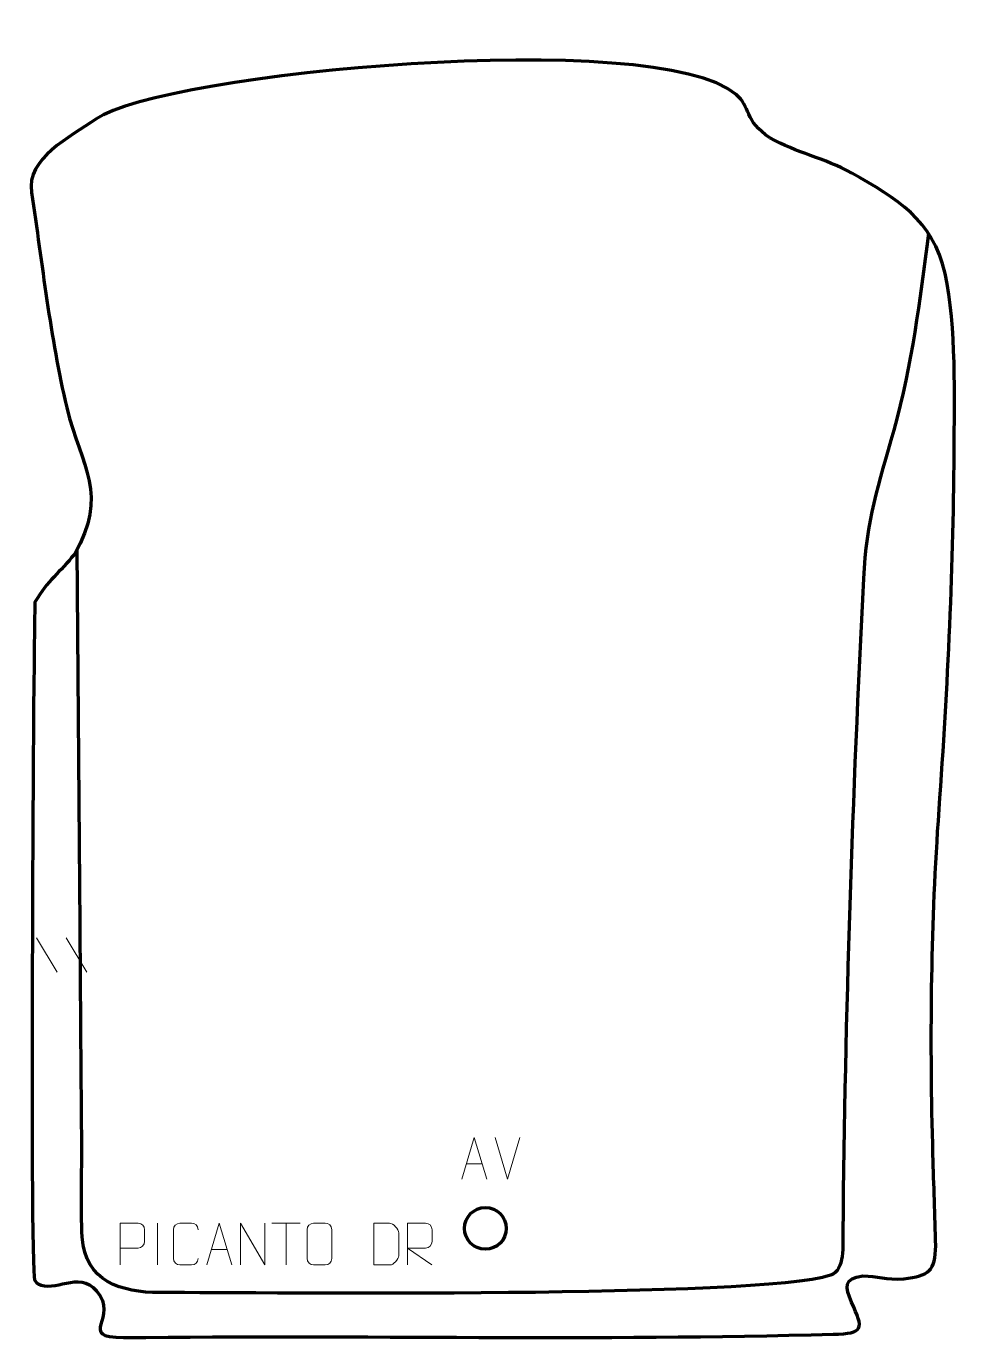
# Model space of a CAD drawing. Header units: millimetres. Extents: x -493 to 63, y -56 to 730.
import ezdxf

# ---------------------------------------------------------------- set-up
doc = ezdxf.new("R2010")
doc.units = ezdxf.units.MM
doc.header["$MEASUREMENT"] = 0
doc.layers.add('layer 2', color=7, linetype='Continuous')
doc.layers.add('layer 3', color=7, linetype='Continuous')

msp = doc.modelspace()

# ---------------------------------------------------------------- linework, layer by layer
at = {"layer": 'layer 2', "color": 142, "lineweight": 200}
msp.add_ellipse((-218.5705, 11.1418), major_axis=(0, 12.5), ratio=1, dxfattribs=at)
at = {"layer": 'layer 2', "color": 140, "lineweight": 158}
msp.add_open_spline([(46.5759, 606.366), (40.9322, 565.1672), (37.1408, 529.2728), (25.7828, 488.8001), (25.7828, 488.8001), (16.6551, 456.275), (9.3438, 434.3763), (7.6065, 399.8979), (7.6065, 399.8979), (1.0333, 269.4213), (-3.3804, 139.8641), (-4.7047, 9.2488), (-4.7047, 9.2488), (-4.7795, 1.8771), (-3.3494, -14.2344), (-11.9676, -16.9378), (-11.9676, -16.9378), (-56.1408, -30.7938), (-348.1935, -27.2643), (-413.4005, -27.2557), (-413.4005, -27.2557), (-436.2876, -27.2526), (-458.1873, -20.6844), (-459.7642, 5.8976), (-459.7642, 5.8976), (-460.8451, 24.1187), (-459.9206, 44.6237), (-460.0552, 63.138), (-460.0552, 63.138), (-460.5268, 114.3306), (-460.8813, 165.5297), (-461.1938, 216.7238), (-461.1938, 216.7238), (-461.1938, 216.7238), (-462.8526, 417.3955), (-462.8526, 417.3955)], degree=3, knots=[0, 0, 0, 0, 0.1, 0.1, 0.1, 0.1, 0.2, 0.2, 0.2, 0.2, 0.3, 0.3, 0.3, 0.3, 0.4, 0.4, 0.4, 0.4, 0.5, 0.5, 0.5, 0.5, 0.6, 0.6, 0.6, 0.6, 0.7, 0.7, 0.7, 0.7, 0.8, 0.8, 0.8, 0.8, 1, 1, 1, 1], dxfattribs=at)
at = {"layer": 'layer 2', "color": 250, "lineweight": 9}
for points in [[(-487.1192, 185.0369), (-487.1192, 185.0369), (-474.7549, 164.4926), (-474.7549, 164.4926)], [(-469.3893, 185.0369), (-469.3893, 185.0369), (-457.025, 164.4926), (-457.025, 164.4926)], [(-205.2844, 40.5796), (-205.2844, 40.5796), (-212.6062, 65.5332), (-212.6062, 65.5332)], [(-197.9625, 65.5332), (-197.9625, 65.5332), (-205.2843, 40.5796), (-205.2843, 40.5796)], [(-229.9213, 49.8363), (-229.9213, 49.8363), (-220.4256, 49.8363), (-220.4256, 49.8363)], [(-414.827, 14.2554), (-414.827, 14.2554), (-414.827, -10.7187), (-414.827, -10.7187)], [(-346.3206, 14.2216), (-346.3206, 14.2216), (-329.3334, 14.2216), (-329.3334, 14.2216)], [(-337.8268, -10.7084), (-337.8268, -10.7084), (-337.8268, 14.2451), (-337.8268, 14.2451)], [(-382.5749, -1.459), (-382.5749, -1.459), (-373.0792, -1.459), (-373.0792, -1.459)]]:
    msp.add_open_spline(points, degree=3, dxfattribs=at)
for points, knots in [([(-232.6439, 40.5869), (-232.6439, 40.5869), (-225.2729, 65.5404), (-225.2729, 65.5404), (-225.2729, 65.5404), (-225.2729, 65.5404), (-217.703, 40.5869), (-217.703, 40.5869)], [0, 0, 0, 0, 0.33333333, 0.33333333, 0.33333333, 0.33333333, 1, 1, 1, 1]), ([(-437.1591, -10.7085), (-437.1591, -10.7085), (-437.1591, 14.2451), (-437.1591, 14.2451), (-437.1591, 14.2451), (-433.5641, 14.2451), (-429.9688, 14.2451), (-426.3734, 14.2451), (-426.3734, 14.2451), (-424.0482, 14.2072), (-422.4908, 12.7171), (-422.495, 10.351), (-422.495, 10.351), (-422.4954, 8.3153), (-422.4954, 5.256), (-422.495, 3.22), (-422.495, 3.22), (-422.5015, 1.3446), (-424.3137, -0.5973), (-426.3233, -0.6164), (-426.3233, -0.6164), (-426.3233, -0.6164), (-437.1591, -0.6164), (-437.1591, -0.6164)], [0, 0, 0, 0, 0.14285714, 0.14285714, 0.14285714, 0.14285714, 0.28571429, 0.28571429, 0.28571429, 0.28571429, 0.42857143, 0.42857143, 0.42857143, 0.42857143, 0.57142857, 0.57142857, 0.57142857, 0.57142857, 0.71428571, 0.71428571, 0.71428571, 0.71428571, 1, 1, 1, 1]), ([(-390.404, -6.8907), (-390.5438, -9.2141), (-392.221, -10.6937), (-394.3687, -10.7045), (-394.3687, -10.7045), (-396.7006, -10.7041), (-399.0325, -10.7041), (-401.364, -10.7045), (-401.364, -10.7045), (-403.289, -10.8099), (-405.2611, -8.9254), (-405.2499, -6.9081), (-405.2499, -6.9081), (-405.2495, -1.138), (-405.2495, 4.6317), (-405.2499, 10.401), (-405.2499, 10.401), (-405.2457, 12.5391), (-403.499, 14.2583), (-401.3466, 14.2448), (-401.3466, 14.2448), (-399.0209, 14.2448), (-396.6948, 14.2448), (-394.3687, 14.2448), (-394.3687, 14.2448), (-392.4221, 14.2803), (-390.4307, 12.7888), (-390.404, 10.3512)], [0, 0, 0, 0, 0.125, 0.125, 0.125, 0.125, 0.25, 0.25, 0.25, 0.25, 0.375, 0.375, 0.375, 0.375, 0.5, 0.5, 0.5, 0.5, 0.625, 0.625, 0.625, 0.625, 0.75, 0.75, 0.75, 0.75, 1, 1, 1, 1]), ([(-385.2975, -10.7084), (-385.2975, -10.7084), (-377.9265, 14.2451), (-377.9265, 14.2451), (-377.9265, 14.2451), (-377.9265, 14.2451), (-370.3566, -10.7084), (-370.3566, -10.7084)], [0, 0, 0, 0, 0.33333333, 0.33333333, 0.33333333, 0.33333333, 1, 1, 1, 1]), ([(-365.1544, -10.7084), (-365.1544, -10.7084), (-365.1544, 14.2451), (-365.1544, 14.2451), (-365.1544, 14.2451), (-365.1544, 14.2451), (-350.4996, -10.7084), (-350.4996, -10.7084), (-350.4996, -10.7084), (-350.4996, -10.7084), (-350.4996, 14.2451), (-350.4996, 14.2451)], [0, 0, 0, 0, 0.25, 0.25, 0.25, 0.25, 0.5, 0.5, 0.5, 0.5, 1, 1, 1, 1]), ([(-321.3466, 14.2448), (-319.0209, 14.2448), (-316.6948, 14.2448), (-314.3687, 14.2448), (-314.3687, 14.2448), (-312.4221, 14.2804), (-310.4307, 12.7888), (-310.404, 10.3512), (-310.404, 10.3512), (-310.4044, 4.6043), (-310.4044, -1.143), (-310.404, -6.8907), (-310.404, -6.8907), (-310.5438, -9.2141), (-312.221, -10.6937), (-314.3687, -10.7045), (-314.3687, -10.7045), (-316.7006, -10.7041), (-319.0325, -10.7041), (-321.364, -10.7045), (-321.364, -10.7045), (-323.289, -10.8099), (-325.2611, -8.9254), (-325.2499, -6.9081), (-325.2499, -6.9081), (-325.2496, -1.138), (-325.2496, 4.6317), (-325.2499, 10.401), (-325.2499, 10.401), (-325.2457, 12.5391), (-323.499, 14.2583), (-321.3466, 14.2448)], [0, 0, 0, 0, 0.11111111, 0.11111111, 0.11111111, 0.11111111, 0.22222222, 0.22222222, 0.22222222, 0.22222222, 0.33333333, 0.33333333, 0.33333333, 0.33333333, 0.44444444, 0.44444444, 0.44444444, 0.44444444, 0.55555556, 0.55555556, 0.55555556, 0.55555556, 0.66666667, 0.66666667, 0.66666667, 0.66666667, 0.77777778, 0.77777778, 0.77777778, 0.77777778, 1, 1, 1, 1]), ([(-285.2193, -10.6803), (-282.8875, -10.6799), (-277.9373, -10.7039), (-275.6058, -10.7042), (-275.6058, -10.7042), (-273.6808, -10.8096), (-270.3622, -7.268), (-270.3734, -5.2507), (-270.3734, -5.2507), (-270.3738, 0.5194), (-270.3738, 2.6891), (-270.3734, 8.4584), (-270.3734, 8.4584), (-270.3777, 10.5965), (-273.7522, 14.2566), (-275.9046, 14.2431), (-275.9046, 14.2431), (-278.2303, 14.2431), (-282.9546, 14.2431), (-285.2807, 14.2431), (-285.2807, 14.2431), (-285.2803, 8.4962), (-285.219, -4.933), (-285.2193, -10.6803)], [0, 0, 0, 0, 0.14285714, 0.14285714, 0.14285714, 0.14285714, 0.28571429, 0.28571429, 0.28571429, 0.28571429, 0.42857143, 0.42857143, 0.42857143, 0.42857143, 0.57142857, 0.57142857, 0.57142857, 0.57142857, 0.71428571, 0.71428571, 0.71428571, 0.71428571, 1, 1, 1, 1]), ([(-265.1591, -10.7084), (-265.1591, -10.7084), (-265.1591, 14.2451), (-265.1591, 14.2451), (-265.1591, 14.2451), (-261.5643, 14.2451), (-257.9688, 14.2451), (-254.3736, 14.2451), (-254.3736, 14.2451), (-252.0483, 14.2074), (-250.491, 12.7174), (-250.4951, 10.351), (-250.4951, 10.351), (-250.4955, 8.3155), (-250.4955, 5.2561), (-250.4951, 3.2201), (-250.4951, 3.2201), (-250.5016, 1.3446), (-252.3139, -0.5972), (-254.3234, -0.6163), (-254.3234, -0.6163), (-254.3234, -0.6163), (-265.1591, -0.6163), (-265.1591, -0.6163), (-265.1591, -0.6163), (-265.1591, -0.6163), (-250.5044, -10.7084), (-250.5044, -10.7084)], [0, 0, 0, 0, 0.125, 0.125, 0.125, 0.125, 0.25, 0.25, 0.25, 0.25, 0.375, 0.375, 0.375, 0.375, 0.5, 0.5, 0.5, 0.5, 0.625, 0.625, 0.625, 0.625, 0.75, 0.75, 0.75, 0.75, 1, 1, 1, 1])]:
    msp.add_open_spline(points, degree=3, knots=knots, dxfattribs=at)
at = {"layer": 'layer 3', "color": 242, "lineweight": 158}
msp.add_open_spline([(-48.2603, 663.6342), (-32.394, 654.5374), (-15.574, 651.5881), (0.7335, 642.5134), (0.7335, 642.5134), (27.7068, 627.1411), (49.0694, 614.8714), (56.4914, 582.4681), (56.4914, 582.4681), (63.4643, 550.3342), (62.0191, 508.4963), (61.9184, 475.2032), (61.9184, 475.2032), (61.4796, 401.1034), (57.7683, 328.8583), (52.4684, 254.9937), (52.4684, 254.9937), (47.973, 187.591), (47.3601, 122.6791), (49.2595, 55.1992), (49.2595, 55.1992), (49.7632, 37.0743), (50.5058, 18.8274), (50.9008, 0.7253), (50.9008, 0.7253), (50.7471, -14.3273), (46.9144, -17.2524), (31.7452, -18.9692), (31.7452, -18.9692), (21.1091, -19.9242), (16.0683, -17.2186), (7.2418, -17.304), (7.2418, -17.304), (-3.9663, -18.5421), (-3.5687, -23.9963), (0.5967, -33.0964), (0.5967, -33.0964), (7.9742, -49.2136), (8.1009, -51.6795), (-10.4516, -52.1881), (-10.4516, -52.1881), (-151.7027, -56.0606), (-293.0925, -52.5948), (-435.0055, -54.1998), (-435.0055, -54.1998), (-463.7536, -53.9113), (-437.1321, -42.4603), (-451.2515, -26.1652), (-451.2515, -26.1652), (-462.0079, -13.7515), (-476.7413, -27.6791), (-486.1856, -22.0326), (-486.1856, -22.0326), (-487.1502, -21.4559), (-487.8488, -20.5774), (-488.3477, -19.5083), (-488.3477, -19.5083), (-491.2721, -13.2425), (-488.8604, 384.342), (-488.0739, 385.8764), (-488.0739, 385.8764), (-480.3262, 399.1224), (-473.1979, 403.5594), (-464.5036, 414.4144), (-464.5036, 414.4144), (-443.847, 450.4116), (-460.1955, 466.3669), (-469.0435, 502.2127), (-469.0435, 502.2127), (-479.0596, 544.5759), (-483.6291, 588.0212), (-490.1694, 631.0257), (-490.1694, 631.0257), (-493.2609, 651.3534), (-467.6118, 663.8083), (-451.6391, 674.8189), (-451.6391, 674.8189), (-411.4185, 702.5448), (-116.6117, 730.3774), (-68.4662, 689.6277), (-68.4662, 689.6277), (-59.9721, 682.4387), (-63.6288, 673.7391), (-48.2603, 663.6342)], degree=3, knots=[0, 0, 0, 0, 0.04545455, 0.04545455, 0.04545455, 0.04545455, 0.09090909, 0.09090909, 0.09090909, 0.09090909, 0.13636364, 0.13636364, 0.13636364, 0.13636364, 0.18181818, 0.18181818, 0.18181818, 0.18181818, 0.22727273, 0.22727273, 0.22727273, 0.22727273, 0.27272727, 0.27272727, 0.27272727, 0.27272727, 0.31818182, 0.31818182, 0.31818182, 0.31818182, 0.36363636, 0.36363636, 0.36363636, 0.36363636, 0.40909091, 0.40909091, 0.40909091, 0.40909091, 0.45454545, 0.45454545, 0.45454545, 0.45454545, 0.5, 0.5, 0.5, 0.5, 0.54545455, 0.54545455, 0.54545455, 0.54545455, 0.59090909, 0.59090909, 0.59090909, 0.59090909, 0.63636364, 0.63636364, 0.63636364, 0.63636364, 0.68181818, 0.68181818, 0.68181818, 0.68181818, 0.72727273, 0.72727273, 0.72727273, 0.72727273, 0.77272727, 0.77272727, 0.77272727, 0.77272727, 0.81818182, 0.81818182, 0.81818182, 0.81818182, 0.86363636, 0.86363636, 0.86363636, 0.86363636, 0.90909091, 0.90909091, 0.90909091, 0.90909091, 1, 1, 1, 1], dxfattribs=at)

doc.saveas('drawing.dxf')
